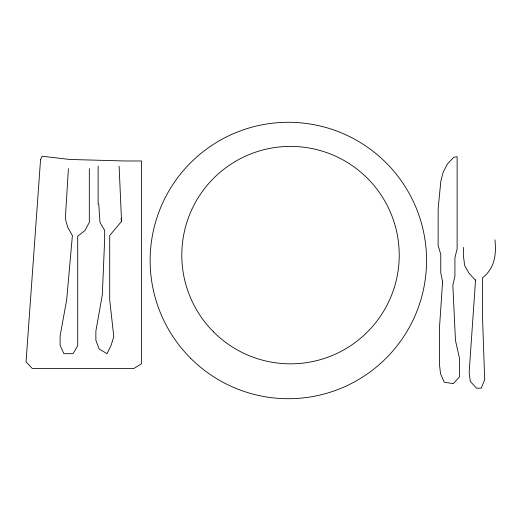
<?xml version="1.0" encoding="UTF-8"?>
<svg xmlns="http://www.w3.org/2000/svg" width="521" height="521" viewBox="0 0 521 521"><rect width="100%" height="100%" fill="white"/><g stroke="black" fill="none" stroke-linecap="round" stroke-linejoin="round"><path stroke-width="0.78" d="M68.401 168.661L65.327 218.696L67.815 227.566L72.399 235.557L66.675 299.803L60.097 336.065L60.097 345.28L63.862 353.687L73.077 353.687L77.707 345.723L77.707 236.228L84.949 230.529L89.319 222.415L89.319 168.661M119.114 166.14L121.543 221.366L109.703 235.492L109.703 299.985L113.793 336.618L111.084 345.423L107.026 353.694L99.146 348.927L95.871 340.311L95.871 331.102L102.318 294.814L104.656 239.575L104.656 230.367L99.993 222.415L98.736 204.03L98.124 204.03L98.124 166.14M121.1 218.214L121.543 221.366M494.95 239.855C496.48 254.815 494.781 268.178 482.439 277.901L482.439 315.198L484.68 379.653L481.228 388.197L476.533 388.197L470.3 381.405L469.16 372.268L475.562 279.875L475.562 280.35L469.141 273.382L464.634 265.489L463.521 256.508L463.521 247.455M442.576 281.802L439.477 327.768L439.477 364.622L440.545 373.772L444.231 382.219L453.342 383.625L459.515 376.787L459.515 358.363L455.458 340.382L452.847 285.163L454.924 276.189L454.924 257.758L457.125 248.81L457.125 156.671L453.687 157.316L447.383 164.03L443.182 172.23L440.838 181.145L438.141 208.654L438.141 245.508L440.759 254.339L440.759 272.77L442.576 281.802M40.553 159.68L26.05 361.867L32.367 368.568L133.721 368.568L141.536 363.691L141.536 160.982L124.871 160.982L69.606 159.452L42.155 156.222L40.553 159.68M213.636 331.994A108.72 108.72 0 0 0 395.524 283.255A108.72 108.72 0 0 0 262.369 150.107A108.72 108.72 0 0 0 213.636 331.994M190.614 358.227A138.208 138.208 0 0 0 421.847 296.273A138.208 138.208 0 0 0 252.574 127A138.208 138.208 0 0 0 190.614 358.227"/></g></svg>
